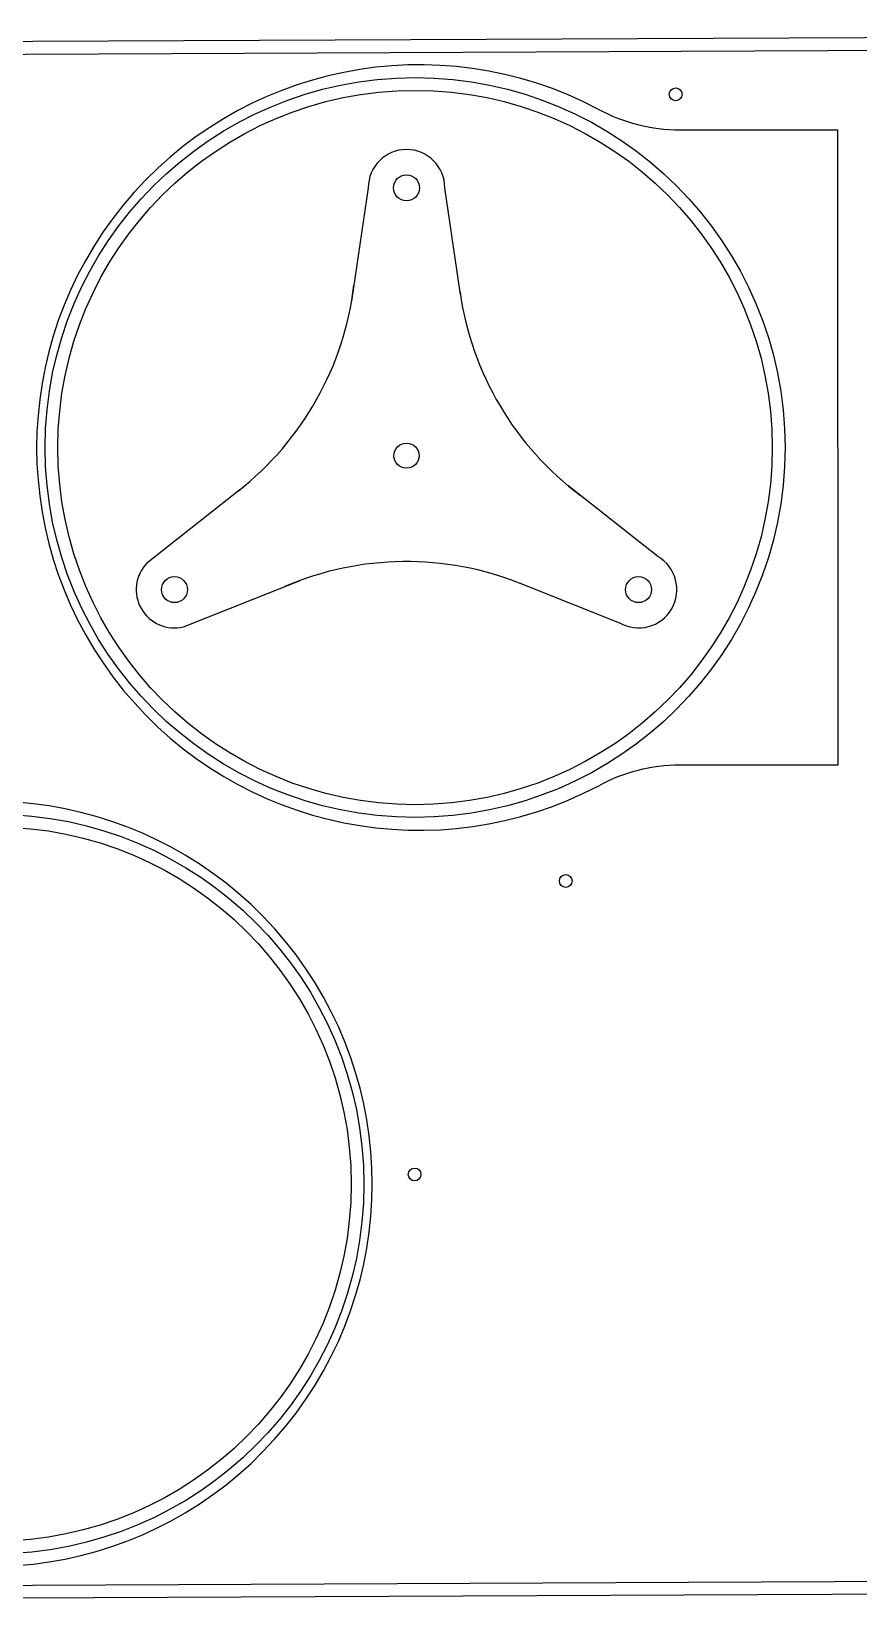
# Model space of a CAD drawing. Header units: inches. Extents: x -53 to 2382, y -31 to 1200.
# Drawn here: x 598 to 1246, y -31 to 1200 of the extents above; entities that cross this region are included whole.
import ezdxf

# ---------------------------------------------------------------- set-up
doc = ezdxf.new("R2010")
doc.units = ezdxf.units.IN
doc.header["$MEASUREMENT"] = 0

msp = doc.modelspace()

# ---------------------------------------------------------------- linework, layer by layer
for points in [[(-47.7, -31.3), (2382.3, -20.4), (2376.8, 1199.6), (-53.2, 1188.7)], [(-30, -21.3), (2370, -10.4), (2364.6, 1189.6), (-35.4, 1178.7)]]:
    msp.add_lwpolyline(points, close=True)
at = {"linetype": 'Continuous'}
for points in [[(1042.6, 608.3, -0.126419), (1106.2, 624.7), (1230.2, 624.7), (1230.1, 1122.2), (1106.1, 1122.1, -0.126405), (1042.5, 1138.5, 1.661907)], [(424.5, 561.1, -0.126419), (360.9, 544.8), (236.9, 544.8), (236.9, 47.3), (360.9, 47.3, -0.126405), (424.5, 31, 1.661907)]]:
    msp.add_lwpolyline(points, format="xyb", close=True, dxfattribs=at)
for points in [[(934.1, 993.4), (921.9, 1077, 1), (861.9, 1077), (848.9, 988.1)], [(761.3, 840.3), (688.2, 782.6, 0.745381), (717, 732.8), (808.5, 769.2)], [(980.3, 767.2), (1058.8, 736, 1), (1088.8, 788), (1018.3, 843.6)]]:
    msp.add_lwpolyline(points, format="xyb")
for centre, radius in [((898.6, 873.4), 290), ((898.6, 873.4), 280), ((568.5, 296), 290), ((568.5, 296), 280)]:
    msp.add_circle(centre, radius, dxfattribs=at)
for centre, radius in [((1102.9, 1150.3), 5), ((891.9, 1077), 10.2), ((891.9, 867), 9.85), ((710, 762), 10.2), ((1073.8, 762), 10.2), ((1016.7, 533.6), 5), ((898.2, 303.5), 5)]:
    msp.add_circle(centre, radius)
for centre, start, end in [((610.9, 1029.3), 308.0961, 353.2206), ((1173, 1029.1), 188.0961, 233.2206), ((891.8, 542.5), 68.0961, 113.2206)]:
    msp.add_arc(centre, 241.5, start, end)

doc.saveas('drawing.dxf')
